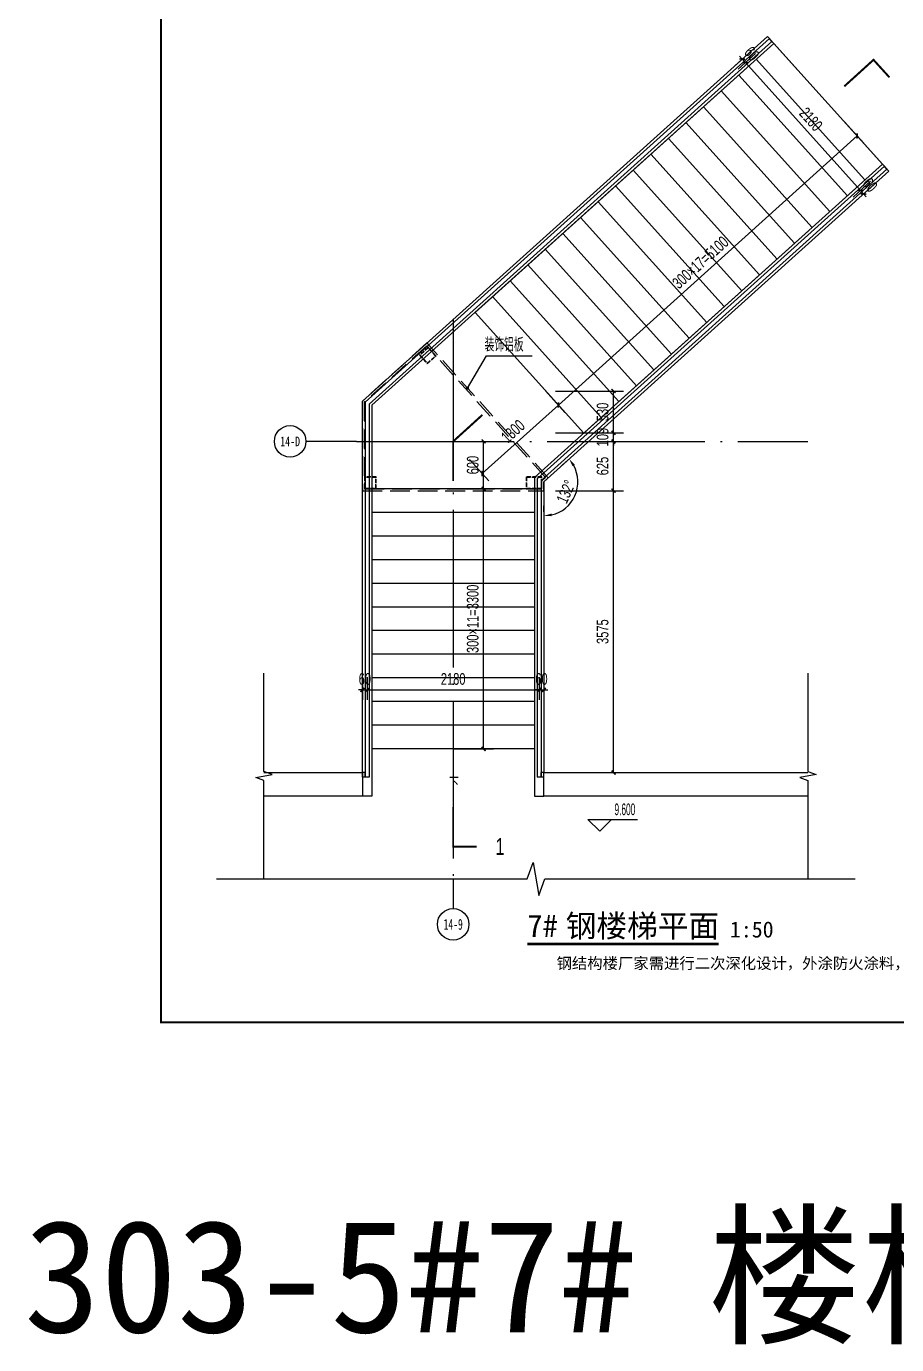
# Model space of a CAD drawing. Extents: x -26219 to 315419, y -160410 to -120810.
# Drawn here: x 136262 to 147300, y -159652 to -142933 of the extents above; entities that cross this region are included whole.
import ezdxf
from ezdxf.enums import TextEntityAlignment as Align
from ezdxf.xclip import XClip

# ---------------------------------------------------------------- set-up
doc = ezdxf.new("R2010")
doc.units = 0
doc.header["$LTSCALE"] = 1000
doc.header["$MEASUREMENT"] = 0
doc.header["$XCLIPFRAME"] = 0
for name, pattern in [('104-14# 核心筒$2$DOTE', [2.42, 2, -0.2, 0.02, -0.2]), ('104-14# 核心筒$3$DOTE', [2.42, 2, -0.2, 0.02, -0.2]), ('DASH', [0.35, 0.25, -0.1])]:
    doc.linetypes.add(name, pattern=pattern)
for name, color, linetype in [('01-标注_尺寸', 124, 'Continuous'), ('01-标注_标高', 200, 'Continuous'), ('01-标注_符号', 200, 'Continuous'), ('02-TEXT_标注', 130, 'Continuous'), ('104-14# 核心筒$2$01-标注_轴线坐标', 132, 'Continuous'), ('104-14# 核心筒$2$A_AXIS-轴线', 36, '104-14# 核心筒$2$DOTE'), ('104-14# 核心筒$2$AXIS_TEXT', 7, 'Continuous'), ('104-14# 核心筒$3$A_AXIS-轴线', 36, '104-14# 核心筒$3$DOTE'), ('A-E_栏杆', 232, 'Continuous'), ('A-E_电梯', 171, 'Continuous'), ('A-O_屋面', 201, 'Continuous'), ('A-SUR_看线', 231, 'Continuous'), ('DIM_SYMB', 3, 'Continuous'), ('建-标注-文本', 254, 'Continuous')]:
    doc.layers.add(name, color=color, linetype=linetype)
doc.styles.add('104-14# 核心筒$3$_TCH_AXIS', font='STXIHEI_0.TTF', dxfattribs={"width": 0.75})
doc.styles.add('_TCH_DIM', font='ros.shx', dxfattribs={"width": 0.75, "bigfont": 'jd.shx'})
doc.styles.add('_TCH_DIM_T3', font='ros.shx', dxfattribs={"width": 0.705882, "bigfont": 'jd.shx'})
doc.styles.add('_TCH_LABEL', font='ros.shx', dxfattribs={"bigfont": 'jd.shx'})
doc.styles.get("Standard").update_dxf_attribs({"font": 'STXIHEI_0.TTF'})
doc.dimstyles.new('_TCH_ARCH&&50', dxfattribs={"dimtxt": 148.75, "dimasz": 50, "dimexe": 125, "dimexo": 150, "dimgap": 63.125, "dimtad": 1, "dimdec": 0, "dimzin": 0, "dimdsep": 46, "dimtxsty": '_TCH_DIM_T3', "dimblk": 'ARCHTICK', "dimcen": 0.09, "dimclrt": 7, "dimazin": 2, "dimtfac": 1, "dimtdec": 0, "dimtix": 1, "dimtmove": 2, "dimatfit": 3, "dimfxl": 0, "dimtolj": 1, "dimtzin": 0, "dimarcsym": 0})
doc.dimstyles.new('_TCH_ARROW&&50', dxfattribs={"dimtxt": 148.75, "dimasz": 100, "dimexe": 125, "dimexo": 150, "dimgap": 50, "dimtad": 1, "dimdec": 0, "dimzin": 0, "dimdsep": 46, "dimtxsty": '_TCH_DIM_T3', "dimcen": 0.09, "dimclrt": 7, "dimazin": 2, "dimtfac": 1, "dimtdec": 0, "dimtix": 1, "dimtmove": 2, "dimatfit": 3, "dimfxl": 0, "dimtolj": 1, "dimtzin": 0, "dimarcsym": 0})

# ---------------------------------------------------------------- blocks, each defined once
blk = doc.blocks.new('104-14# 核心筒')
at = {"layer": '104-14# 核心筒$2$A_AXIS-轴线'}
blk.add_line((-24839, 16700), (120259.9, 16700), dxfattribs=at)
blk = doc.blocks.new('图框-A1')
for points, const_width in [([(0, 0), (841, 0), (841, 594), (0, 594)], 0.05), ([(766, 584), (25, 584), (25, 10), (766, 10)], 0.5)]:
    blk.add_lwpolyline(points, close=True, dxfattribs=dict(const_width=const_width))
blk = doc.blocks.new('图框-A1+3-4')
at = {"const_width": 0.05}
blk.add_lwpolyline([(0, 0), (1471, 0), (1471, 594), (0, 594)], close=True, dxfattribs=at)
blk = doc.blocks.new('_ArchTick')
at = {"color": 0, "linetype": 'ByBlock', "const_width": 0.4}
blk.add_lwpolyline([(-0.5, -0.5), (0.5, 0.5)], dxfattribs=at)
blk = doc.blocks.new('*D897')
at = {"layer": '01-标注_尺寸', "color": 0, "lineweight": -2, "transparency": 16777216}
for p, q in [((141675, -148197), (142186, -148197)), ((142061, -148797), (142061, -148197)), ((141675, -148797), (142186, -148797))]:
    blk.add_line(p, q, dxfattribs=at)
at = {"layer": 'Defpoints', "color": 0, "transparency": 16777216}
for p in [(141525, -148197), (142061, -148197), (141525, -148797)]:
    blk.add_point(p, dxfattribs=at)
at = {"layer": '01-标注_尺寸', "color": 0, "lineweight": -2, "transparency": 16777216, "xscale": 50, "yscale": 50, "zscale": 50}
for p, rotation in [((142061, -148197), 90), ((142061, -148797), 270)]:
    blk.add_blockref('_ArchTick', p, dxfattribs=dict(at, rotation=rotation))
at = {"layer": '01-标注_尺寸', "color": 7, "transparency": 16777216, "insert": (141924, -148497), "char_height": 148.8, "attachment_point": 5, "rotation": 90, "style": '_TCH_DIM_T3'}
blk.add_mtext('\\A1;600', dxfattribs=at)
blk = doc.blocks.new('*D898')
at = {"layer": '01-标注_尺寸', "color": 0, "lineweight": -2, "transparency": 16777216}
for p, q in [((141675, -148797), (142186, -148797)), ((142061, -152097), (142061, -148797)), ((141675, -152097), (142186, -152097))]:
    blk.add_line(p, q, dxfattribs=at)
at = {"layer": 'Defpoints', "color": 0, "transparency": 16777216}
for p in [(141525, -148797), (142061, -148797), (141525, -152097)]:
    blk.add_point(p, dxfattribs=at)
at = {"layer": '01-标注_尺寸', "color": 0, "lineweight": -2, "transparency": 16777216, "xscale": 50, "yscale": 50, "zscale": 50}
for p, rotation in [((142061, -148797), 90), ((142061, -152097), 270)]:
    blk.add_blockref('_ArchTick', p, dxfattribs=dict(at, rotation=rotation))
at = {"layer": '01-标注_尺寸', "color": 7, "transparency": 16777216, "insert": (141924, -150447), "char_height": 148.75, "attachment_point": 5, "rotation": 90, "style": '_TCH_DIM_T3'}
blk.add_mtext('\\A1;300×11=3300', dxfattribs=at)
blk = doc.blocks.new('*D1287')
at = {"layer": '01-标注_尺寸', "color": 0, "lineweight": -2, "transparency": 16777216}
for p, q in [((140525, -151186), (140525, -151473)), ((140585, -151186), (140585, -151473)), ((140525, -151348), (140475, -151348)), ((140525, -151348), (140585, -151348)), ((140585, -151348), (140635, -151348))]:
    blk.add_line(p, q, dxfattribs=at)
at = {"layer": 'Defpoints', "color": 0, "transparency": 16777216}
for p in [(140525, -151036), (140585, -151036), (140585, -151348)]:
    blk.add_point(p, dxfattribs=at)
at = {"layer": '01-标注_尺寸', "color": 0, "lineweight": -2, "transparency": 16777216, "xscale": 50, "yscale": 50, "zscale": 50}
blk.add_blockref('_ArchTick', (140525, -151348), dxfattribs=at)
at = {"layer": '01-标注_尺寸', "color": 0, "lineweight": -2, "transparency": 16777216, "xscale": 50, "yscale": 50, "zscale": 50, "rotation": 180}
blk.add_blockref('_ArchTick', (140585, -151348), dxfattribs=at)
at = {"layer": '01-标注_尺寸', "color": 7, "transparency": 16777216, "insert": (140555, -151210), "char_height": 148.8, "attachment_point": 5, "style": '_TCH_DIM_T3'}
blk.add_mtext('\\A1;60', dxfattribs=at)
blk = doc.blocks.new('*D1288')
at = {"layer": '01-标注_尺寸', "color": 0, "lineweight": -2, "transparency": 16777216}
for p, q in [((140585, -151186), (140585, -151473)), ((142765, -151186), (142765, -151473)), ((140585, -151348), (142765, -151348))]:
    blk.add_line(p, q, dxfattribs=at)
at = {"layer": 'Defpoints', "color": 0, "transparency": 16777216}
for p in [(140585, -151036), (142765, -151036), (142765, -151348)]:
    blk.add_point(p, dxfattribs=at)
at = {"layer": '01-标注_尺寸', "color": 0, "lineweight": -2, "transparency": 16777216, "xscale": 50, "yscale": 50, "zscale": 50, "rotation": 180}
blk.add_blockref('_ArchTick', (140585, -151348), dxfattribs=at)
at = {"layer": '01-标注_尺寸', "color": 0, "lineweight": -2, "transparency": 16777216, "xscale": 50, "yscale": 50, "zscale": 50}
blk.add_blockref('_ArchTick', (142765, -151348), dxfattribs=at)
at = {"layer": '01-标注_尺寸', "color": 7, "transparency": 16777216, "insert": (141675, -151210), "char_height": 148.8, "attachment_point": 5, "style": '_TCH_DIM_T3'}
blk.add_mtext('\\A1;2180', dxfattribs=at)
blk = doc.blocks.new('*D1289')
at = {"layer": '01-标注_尺寸', "color": 0, "lineweight": -2, "transparency": 16777216}
for p, q in [((142765, -151186), (142765, -151473)), ((142825, -151186), (142825, -151473)), ((142765, -151348), (142715, -151348)), ((142765, -151348), (142825, -151348)), ((142825, -151348), (142875, -151348))]:
    blk.add_line(p, q, dxfattribs=at)
at = {"layer": 'Defpoints', "color": 0, "transparency": 16777216}
for p in [(142765, -151036), (142825, -151036), (142825, -151348)]:
    blk.add_point(p, dxfattribs=at)
at = {"layer": '01-标注_尺寸', "color": 0, "lineweight": -2, "transparency": 16777216, "xscale": 50, "yscale": 50, "zscale": 50}
blk.add_blockref('_ArchTick', (142765, -151348), dxfattribs=at)
at = {"layer": '01-标注_尺寸', "color": 0, "lineweight": -2, "transparency": 16777216, "xscale": 50, "yscale": 50, "zscale": 50, "rotation": 180}
blk.add_blockref('_ArchTick', (142825, -151348), dxfattribs=at)
at = {"layer": '01-标注_尺寸', "color": 7, "transparency": 16777216, "insert": (142795, -151210), "char_height": 148.8, "attachment_point": 5, "style": '_TCH_DIM_T3'}
blk.add_mtext('\\A1;60', dxfattribs=at)
blk = doc.blocks.new('*D1290')
at = {"layer": '01-标注_尺寸', "color": 0, "lineweight": -2, "transparency": 16777216}
for p, q in [((146637, -144143), (146883, -144416)), ((143009, -147735), (146799, -144323)), ((142847, -147556), (143093, -147828))]:
    blk.add_line(p, q, dxfattribs=at)
at = {"layer": 'Defpoints', "color": 0, "transparency": 16777216}
for p in [(146537, -144032), (146799, -144323), (142747, -147444)]:
    blk.add_point(p, dxfattribs=at)
at = {"layer": '01-标注_尺寸', "color": 0, "lineweight": -2, "transparency": 16777216, "xscale": 50, "yscale": 50, "zscale": 50}
for p, rotation in [((146799, -144323), 41.99999999999886), ((143009, -147735), 221.9999999999988)]:
    blk.add_blockref('_ArchTick', p, dxfattribs=dict(at, rotation=rotation))
at = {"layer": '01-标注_尺寸', "color": 7, "transparency": 16777216, "insert": (144812, -145927), "char_height": 148.75, "attachment_point": 5, "rotation": 42, "style": '_TCH_DIM_T3'}
blk.add_mtext('\\A1;300×17=5100', dxfattribs=at)
blk = doc.blocks.new('*D1291')
at = {"layer": '01-标注_尺寸', "color": 0, "lineweight": -2, "transparency": 16777216}
for p, q in [((142847, -147556), (143093, -147828)), ((142043, -148605), (143009, -147735)), ((141881, -148426), (142127, -148698))]:
    blk.add_line(p, q, dxfattribs=at)
at = {"layer": 'Defpoints', "color": 0, "transparency": 16777216}
for p in [(142747, -147444), (143009, -147735), (141781, -148314)]:
    blk.add_point(p, dxfattribs=at)
at = {"layer": '01-标注_尺寸', "color": 0, "lineweight": -2, "transparency": 16777216, "xscale": 50, "yscale": 50, "zscale": 50}
for p, rotation in [((143009, -147735), 41.99999999999868), ((142043, -148605), 221.9999999999987)]:
    blk.add_blockref('_ArchTick', p, dxfattribs=dict(at, rotation=rotation))
at = {"layer": '01-标注_尺寸', "color": 7, "transparency": 16777216, "insert": (142434, -148068), "char_height": 148.8, "attachment_point": 5, "rotation": 42, "style": '_TCH_DIM_T3'}
blk.add_mtext('\\A1;1300', dxfattribs=at)
blk = doc.blocks.new('*D1292')
at = {"layer": '01-标注_尺寸', "color": 0, "lineweight": -2, "transparency": 16777216}
for p, q in [((143109, -148453), (143053, -148503)), ((142825, -149090), (142825, -149015))]:
    blk.add_line(p, q, dxfattribs=at)
blk.add_arc((142825, -148709), 432, 283.3008, 28.6992, dxfattribs=at)
at = {"layer": '01-标注_尺寸', "color": 0, "transparency": 16777216}
for points in [[(143190, -148511), (143218, -148492), (143146, -148420)], [(142926, -149145), (142923, -149112), (142825, -149140)]]:
    blk.add_solid(points, dxfattribs=at)
at = {"layer": 'Defpoints', "color": 0, "transparency": 16777216}
for p in [(143220, -148353), (142825, -148709), (143125, -149019), (142825, -149240)]:
    blk.add_point(p, dxfattribs=at)
at = {"layer": '01-标注_尺寸', "color": 7, "transparency": 16777216, "insert": (143106, -148834), "char_height": 148.8, "attachment_point": 5, "rotation": 66, "style": '_TCH_DIM_T3'}
blk.add_mtext('\\A1;132°', dxfattribs=at)
blk = doc.blocks.new('*D1293')
at = {"layer": '01-标注_尺寸', "color": 0, "lineweight": -2, "transparency": 16777216}
for p, q in [((146969, -144897), (146747, -145097)), ((147009, -144941), (146787, -145141)), ((146840, -145013), (146807, -144976)), ((146840, -145013), (146880, -145058)), ((146880, -145058), (146914, -145095))]:
    blk.add_line(p, q, dxfattribs=at)
at = {"layer": 'Defpoints', "color": 0, "transparency": 16777216}
for p in [(147081, -144796), (147121, -144841), (146880, -145058)]:
    blk.add_point(p, dxfattribs=at)
at = {"layer": '01-标注_尺寸', "color": 0, "lineweight": -2, "transparency": 16777216, "xscale": 50, "yscale": 50, "zscale": 50}
for p, rotation in [((146840, -145013), 312.0000000005352), ((146880, -145058), 132.0000000005352)]:
    blk.add_blockref('_ArchTick', p, dxfattribs=dict(at, rotation=rotation))
at = {"layer": '01-标注_尺寸', "color": 7, "transparency": 16777216, "insert": (146962, -144943), "char_height": 148.8, "attachment_point": 5, "rotation": 312, "style": '_TCH_DIM_T3'}
blk.add_mtext('\\A1;60', dxfattribs=at)
blk = doc.blocks.new('*D1294')
at = {"layer": '01-标注_尺寸', "color": 0, "lineweight": -2, "transparency": 16777216}
for p, q in [((145510, -143277), (145288, -143477)), ((145381, -143393), (146840, -145013)), ((146969, -144897), (146747, -145097))]:
    blk.add_line(p, q, dxfattribs=at)
at = {"layer": 'Defpoints', "color": 0, "transparency": 16777216}
for p in [(145622, -143176), (147081, -144796), (146840, -145013)]:
    blk.add_point(p, dxfattribs=at)
at = {"layer": '01-标注_尺寸', "color": 0, "lineweight": -2, "transparency": 16777216, "xscale": 50, "yscale": 50, "zscale": 50}
for p, rotation in [((145381, -143393), 132.0000000005339), ((146840, -145013), 312.000000000534)]:
    blk.add_blockref('_ArchTick', p, dxfattribs=dict(at, rotation=rotation))
at = {"layer": '01-标注_尺寸', "color": 7, "transparency": 16777216, "insert": (146213, -144111), "char_height": 148.8, "attachment_point": 5, "rotation": 312, "style": '_TCH_DIM_T3'}
blk.add_mtext('\\A1;2180', dxfattribs=at)
blk = doc.blocks.new('*D1295')
at = {"layer": '01-标注_尺寸', "color": 0, "lineweight": -2, "transparency": 16777216}
for p, q in [((145470, -143232), (145248, -143432)), ((145510, -143277), (145288, -143477)), ((145341, -143348), (145308, -143311)), ((145341, -143348), (145381, -143393)), ((145381, -143393), (145415, -143430))]:
    blk.add_line(p, q, dxfattribs=at)
at = {"layer": 'Defpoints', "color": 0, "transparency": 16777216}
for p in [(145582, -143132), (145622, -143176), (145381, -143393)]:
    blk.add_point(p, dxfattribs=at)
at = {"layer": '01-标注_尺寸', "color": 0, "lineweight": -2, "transparency": 16777216, "xscale": 50, "yscale": 50, "zscale": 50}
for p, rotation in [((145341, -143348), 312.0000000005231), ((145381, -143393), 132.0000000005231)]:
    blk.add_blockref('_ArchTick', p, dxfattribs=dict(at, rotation=rotation))
at = {"layer": '01-标注_尺寸', "color": 7, "transparency": 16777216, "insert": (145463, -143279), "char_height": 148.8, "attachment_point": 5, "rotation": 312, "style": '_TCH_DIM_T3'}
blk.add_mtext('\\A1;60', dxfattribs=at)
blk = doc.blocks.new('*D1751')
at = {"layer": '01-标注_尺寸', "color": 0, "lineweight": -2, "transparency": 16777216}
for p, q in [((142975, -147558), (143834, -147558)), ((143709, -148088), (143709, -147558)), ((142975, -148088), (143834, -148088))]:
    blk.add_line(p, q, dxfattribs=at)
at = {"layer": 'Defpoints', "color": 0, "transparency": 16777216}
for p in [(142825, -147558), (143709, -147558), (142825, -148088)]:
    blk.add_point(p, dxfattribs=at)
at = {"layer": '01-标注_尺寸', "color": 0, "lineweight": -2, "transparency": 16777216, "xscale": 50, "yscale": 50, "zscale": 50}
for p, rotation in [((143709, -147558), 90), ((143709, -148088), 270)]:
    blk.add_blockref('_ArchTick', p, dxfattribs=dict(at, rotation=rotation))
at = {"layer": '01-标注_尺寸', "color": 7, "transparency": 16777216, "insert": (143571, -147823), "char_height": 148.8, "attachment_point": 5, "rotation": 90, "style": '_TCH_DIM_T3'}
blk.add_mtext('\\A1;530', dxfattribs=at)
blk = doc.blocks.new('*D1752')
at = {"layer": '01-标注_尺寸', "color": 0, "lineweight": -2, "transparency": 16777216}
for p, q in [((142975, -148088), (143834, -148088)), ((143709, -148088), (143709, -148038)), ((143709, -148197), (143709, -148088)), ((142975, -148197), (143834, -148197)), ((143709, -148197), (143709, -148247))]:
    blk.add_line(p, q, dxfattribs=at)
at = {"layer": 'Defpoints', "color": 0, "transparency": 16777216}
for p in [(142825, -148088), (143709, -148088), (142825, -148197)]:
    blk.add_point(p, dxfattribs=at)
at = {"layer": '01-标注_尺寸', "color": 0, "lineweight": -2, "transparency": 16777216, "xscale": 50, "yscale": 50, "zscale": 50}
for p, rotation in [((143709, -148088), 270), ((143709, -148197), 90)]:
    blk.add_blockref('_ArchTick', p, dxfattribs=dict(at, rotation=rotation))
at = {"layer": '01-标注_尺寸', "color": 7, "transparency": 16777216, "insert": (143571, -148142), "char_height": 148.8, "attachment_point": 5, "rotation": 90, "style": '_TCH_DIM_T3'}
blk.add_mtext('\\A1;109', dxfattribs=at)
blk = doc.blocks.new('*D1753')
at = {"layer": '01-标注_尺寸', "color": 0, "lineweight": -2, "transparency": 16777216}
for p, q in [((142975, -148197), (143834, -148197)), ((143709, -148822), (143709, -148197)), ((142975, -148822), (143834, -148822))]:
    blk.add_line(p, q, dxfattribs=at)
at = {"layer": 'Defpoints', "color": 0, "transparency": 16777216}
for p in [(142825, -148197), (143709, -148197), (142825, -148822)]:
    blk.add_point(p, dxfattribs=at)
at = {"layer": '01-标注_尺寸', "color": 0, "lineweight": -2, "transparency": 16777216, "xscale": 50, "yscale": 50, "zscale": 50}
for p, rotation in [((143709, -148197), 90), ((143709, -148822), 270)]:
    blk.add_blockref('_ArchTick', p, dxfattribs=dict(at, rotation=rotation))
at = {"layer": '01-标注_尺寸', "color": 7, "transparency": 16777216, "insert": (143571, -148509), "char_height": 148.8, "attachment_point": 5, "rotation": 90, "style": '_TCH_DIM_T3'}
blk.add_mtext('\\A1;625', dxfattribs=at)
blk = doc.blocks.new('*D1754')
at = {"layer": '01-标注_尺寸', "color": 0, "lineweight": -2, "transparency": 16777216}
for p, q in [((142975, -148822), (143834, -148822)), ((143709, -152397), (143709, -148822)), ((142975, -152397), (143834, -152397))]:
    blk.add_line(p, q, dxfattribs=at)
at = {"layer": 'Defpoints', "color": 0, "transparency": 16777216}
for p in [(142825, -148822), (143709, -148822), (142825, -152397)]:
    blk.add_point(p, dxfattribs=at)
at = {"layer": '01-标注_尺寸', "color": 0, "lineweight": -2, "transparency": 16777216, "xscale": 50, "yscale": 50, "zscale": 50}
for p, rotation in [((143709, -148822), 90), ((143709, -152397), 270)]:
    blk.add_blockref('_ArchTick', p, dxfattribs=dict(at, rotation=rotation))
at = {"layer": '01-标注_尺寸', "color": 7, "transparency": 16777216, "insert": (143571, -150609), "char_height": 148.8, "attachment_point": 5, "rotation": 90, "style": '_TCH_DIM_T3'}
blk.add_mtext('\\A1;3575', dxfattribs=at)

msp = doc.modelspace()

# ---------------------------------------------------------------- linework, layer by layer
at = {"layer": '01-标注_标高'}
for p, q in [((143534.6, -153139.6), (143384.6, -152989.6)), ((143384.6, -152989.6), (144014.9, -152989.6)), ((143534.6, -153139.6), (143684.6, -152989.6))]:
    msp.add_line(p, q, dxfattribs=at)
at = {"layer": '01-标注_符号'}
for p, q in [((141858.4, -147521), (142096.1, -147109.4)), ((142096.1, -147109.4), (142678.1, -147109.4))]:
    msp.add_line(p, q, dxfattribs=at)
at = {"layer": '01-标注_符号', "const_width": 25}
for points in [[(147208.2, -143579.2), (147006.6, -143357.1), (146636.4, -143693.1)], [(142045.4, -147860.6), (141675.2, -148196.7), (141675.2, -148696.7)], [(141675.2, -152834.3), (141675.2, -153334.3), (141975.2, -153334.3)]]:
    msp.add_lwpolyline(points, dxfattribs=at)
at = {"layer": '01-标注_符号'}
msp.add_lwpolyline([(141675.2, -152396.7, 0, 0, 0), (141675.2, -148196.7, 0, 0, 0), (146319.9, -144014.6, 40, 0, 0), (146431.4, -143914.3, 0, 0, 0)], format="xyseb", dxfattribs=at)
at = {"layer": '01-标注_符号', "const_width": 20}
msp.add_lwpolyline([(141853.4, -147529.6, 1), (141863.4, -147512.3, 1)], format="xyb", close=True, dxfattribs=at)
at = {"layer": '01-标注_符号'}
for points in [[(139275.2, -153746), (139275.2, -152497.1), (139170.2, -152458.9), (139380.2, -152421.9), (139275.2, -152384.6), (139275.2, -151135.7)], [(146175.2, -151135.7), (146175.2, -152384.6), (146280.2, -152422.8), (146070.2, -152459.8), (146175.2, -152497.1), (146175.2, -153746)], [(138675.2, -153746), (142612.7, -153746), (142689.2, -153536), (142763.2, -153956), (142837.7, -153746), (146775.2, -153746)]]:
    msp.add_lwpolyline(points, dxfattribs=at)
at = {"layer": '104-14# 核心筒$2$01-标注_轴线坐标'}
for p, q in [((140447.2, -148196.7), (139807.4, -148196.7)), ((141675.2, -153746), (141675.2, -154121))]:
    msp.add_line(p, q, dxfattribs=at)
for centre in [(139607.4, -148196.7), (141675.2, -154321)]:
    msp.add_circle(centre, 200, dxfattribs=at)
at = {"layer": '104-14# 核心筒$3$A_AXIS-轴线'}
for p, q in [((141675.2, -146644.8), (141675.2, -153746)), ((140447.2, -148196.7), (146175.2, -148196.7))]:
    msp.add_line(p, q, dxfattribs=at)
at = {"layer": 'A-E_栏杆'}
for p, q in [((145685.3, -143085.7), (140560.2, -147700.3)), ((145718.7, -143122.8), (145685.3, -143085.7)), ((145718.7, -143122.8), (140610.2, -147722.5)), ((147144, -144705.7), (142740.2, -148670.9)), ((147177.4, -144742.9), (142790.2, -148693.1)), ((147177.4, -144742.9), (147144, -144705.7)), ((140560.2, -147700.3), (140560.2, -152456.7)), ((140610.2, -147722.5), (140610.2, -152456.7)), ((142740.2, -148670.9), (142740.2, -152456.7)), ((142790.2, -148693.1), (142790.2, -152456.7)), ((140560.2, -152396.7), (140525.2, -152396.7)), ((140525.2, -152456.7), (140525.2, -152396.7)), ((140560.2, -152456.7), (140525.2, -152456.7)), ((140560.2, -152456.7), (140560.2, -152396.7)), ((140610.2, -152456.7), (140560.2, -152456.7)), ((142790.2, -152456.7), (142740.2, -152456.7)), ((142825.2, -152396.7), (142790.2, -152396.7)), ((142790.2, -152456.7), (142790.2, -152396.7)), ((142825.2, -152456.7), (142790.2, -152456.7)), ((142825.2, -152456.7), (142825.2, -152396.7))]:
    msp.add_line(p, q, dxfattribs=at)
at = {"layer": 'A-E_电梯'}
for p, q in [((145742.2, -143148.8), (141952.1, -146561.4)), ((147120.6, -144679.7), (145742.2, -143148.8)), ((146897.6, -144880.5), (145519.2, -143349.6)), ((146674.7, -145081.2), (145296.3, -143550.3)), ((146451.7, -145281.9), (145073.3, -143751.1)), ((146228.8, -145482.7), (144850.4, -143951.8)), ((146005.9, -145683.4), (144627.4, -144152.5)), ((145782.9, -145884.1), (144404.5, -144353.3)), ((145560, -146084.9), (144181.6, -144554)), ((147120.6, -144679.7), (143330.5, -148092.3)), ((145337, -146285.6), (143958.6, -144754.7)), ((145114.1, -146486.4), (143735.7, -144955.5)), ((144891.1, -146687.1), (143512.7, -145156.2)), ((144668.2, -146887.8), (143289.8, -145357)), ((144445.2, -147088.6), (143066.8, -145557.7)), ((144222.3, -147289.3), (142843.9, -145758.4)), ((143999.4, -147490.1), (142621, -145959.2)), ((143776.4, -147690.8), (142398, -146159.9)), ((143553.5, -147891.5), (142175.1, -146360.7)), ((143330.5, -148092.3), (141952.1, -146561.4)), ((140645.2, -148796.7), (140645.2, -152096.7)), ((142705.2, -148796.7), (140645.2, -148796.7)), ((142705.2, -148796.7), (142705.2, -152096.7)), ((142705.2, -149096.7), (140645.2, -149096.7)), ((142705.2, -149396.7), (140645.2, -149396.7)), ((142705.2, -149696.7), (140645.2, -149696.7)), ((142705.2, -149996.7), (140645.2, -149996.7)), ((142705.2, -150296.7), (140645.2, -150296.7)), ((142705.2, -150596.7), (140645.2, -150596.7)), ((142705.2, -150896.7), (140645.2, -150896.7)), ((142705.2, -151196.7), (140645.2, -151196.7)), ((142705.2, -151496.7), (140645.2, -151496.7)), ((142705.2, -151796.7), (140645.2, -151796.7)), ((142705.2, -152096.7), (140645.2, -152096.7))]:
    msp.add_line(p, q, dxfattribs=at)
for points in [[(140525.2, -152396.7), (140525.2, -147684.7), (145661.9, -143059.7), (147200.9, -144768.9), (142825.2, -148708.7), (142825.2, -152396.7)], [(145742.2, -143148.8), (140645.2, -147738.1), (140645.2, -152696.7), (140525.2, -152696.7)], [(147120.6, -144679.7), (142705.2, -148655.3), (142705.2, -152696.7), (142825.2, -152696.7)]]:
    msp.add_lwpolyline(points, dxfattribs=at)
at = {"layer": 'A-O_屋面', "ltscale": 5}
for points in [[(139275.2, -152396.7), (140525.2, -152396.7), (140525.2, -152696.7), (139275.2, -152696.7)], [(146175.2, -152696.7), (142825.2, -152696.7), (142825.2, -152396.7), (146175.2, -152396.7)]]:
    msp.add_lwpolyline(points, dxfattribs=at)
at = {"layer": 'A-SUR_看线', "linetype": 'DASH'}
for points in [[(142825.2, -148821.7), (142825.2, -148708.7), (142881.9, -148657.7), (141342.9, -146948.4), (140525.2, -147684.7), (140525.2, -148821.7)], [(142800.2, -148796.7), (142800.2, -148697.6), (142846.6, -148655.8), (141341.1, -146983.7), (140550.2, -147695.8), (140550.2, -148796.7)]]:
    msp.add_lwpolyline(points, close=True, dxfattribs=at)
at = {"layer": 'A-SUR_看线', "linetype": 'DASH', "ltscale": 0.2}
for points in [[(141246.5, -147102.8), (141346.9, -147214.3), (141458.3, -147113.9), (141358, -147002.5)], [(141255, -147103.3), (141347.3, -147205.8), (141449.9, -147113.5), (141357.5, -147010.9)], [(140550.2, -148796.7), (140700.2, -148796.7), (140700.2, -148646.7), (140550.2, -148646.7)], [(140550.2, -148796.7), (140700.2, -148796.7), (140700.2, -148646.7), (140550.2, -148646.7)], [(140556.2, -148790.7), (140694.2, -148790.7), (140694.2, -148652.7), (140556.2, -148652.7)], [(142600.2, -148796.7), (142800.2, -148796.7), (142800.2, -148646.7), (142600.2, -148646.7)], [(142606.2, -148790.7), (142794.2, -148790.7), (142794.2, -148652.7), (142606.2, -148652.7)]]:
    msp.add_lwpolyline(points, close=True, dxfattribs=at)
at = {"layer": 'DIM_SYMB', "const_width": 35}
msp.add_lwpolyline([(142615.6, -154569.3), (145044.7, -154569.3)], dxfattribs=at)

# ---------------------------------------------------------------- block references
at = {"xscale": 50, "yscale": 50, "zscale": 50}
for name, p in [('图框-A1+3-4', (63167.6, -156062.5)), ('图框-A1', (136717.6, -156062.5))]:
    msp.add_blockref(name, p, dxfattribs=at)
ref = msp.add_blockref('104-14# 核心筒', (150626, -164550))
XClip(ref).set_block_clipping_path([(94550.0000000024, 12139.8027840568), (105750.0000113929, 22499.9999875159)])

# ---------------------------------------------------------------- texts
at = {"layer": '02-TEXT_标注'}
for s, height, style, width, p in [('装饰铝板', 173.64, '_TCH_DIM', 0.75, (142074.1, -147056.9)), ('下', 173.6, '_TCH_DIM', 0.75, (141622.8, -152624.2)), ('9.600', 148.75, '_TCH_DIM', 0.529412, (143721.3, -152937.1)), ('1', 212.5, '_TCH_LABEL', 0.705882, (142212.7, -153440.6))]:
    msp.add_text(s, height=height, dxfattribs=dict(at, style=style, width=width)).set_placement(p)
msp.add_text('钢结构楼厂家需进行二次深化设计，外涂防火涂料，耐火极限不低于', height=142.713, dxfattribs=at).set_placement((142986.9, -154886.4))
at = {"layer": '02-TEXT_标注', "color": 0}
for s, p in [('楼梯详图、', (144908.6, -159495.9)), ('303-5#7#', (136231.2, -159495.9))]:
    msp.add_text(s, height=1427.13, dxfattribs=at).set_placement(p)
at = {"layer": '104-14# 核心筒$2$AXIS_TEXT', "style": '104-14# 核心筒$3$_TCH_AXIS'}
for s, height, width, p, p2 in [('14-D', 123.84, 0.92479, (139481.9, -148258.6), (139733, -148258.6)), ('14-9', 137.17, 0.888862, (141553.2, -154389.6), (141797.3, -154389.6))]:
    msp.add_text(s, height=height, dxfattribs=dict(at, width=width)).set_placement(p, p2, align=Align.FIT)
at = {"layer": '建-标注-文本'}
for s, height, p in [('7#', 285.43, (142615.6, -154483.6)), ('钢楼梯平面', 285.43, (143102.4, -154483.6)), ('1:50', 203.88, (145184.7, -154488.2))]:
    msp.add_text(s, height=height, dxfattribs=at).set_placement(p)

# ---------------------------------------------------------------- dimensions: what is measured, and where the dimension line sits
at = {"layer": '01-标注_尺寸'}
for p1, p2, distance, picture, middle in [((145581.8, -143131.7), (145621.9, -143176.3), -323.8, '*D1295', (145463.4, -143278.7)), ((145621.9, -143176.3), (147080.7, -144796.4), -323.8, '*D1294', (146212.8, -144111)), ((147080.7, -144796.4), (147120.8, -144841), -323.8, '*D1293', (146962.3, -144943.4)), ((141780.9, -148314.1), (142747, -147444.2), -391.9, '*D1291', (142434.2, -148068.2)), ((142825.2363, -148087.6058), (142825.2363, -147558.0583), -883.2911, '*D1751', (143571.0274, -147822.8321)), ((142825.2, -148196.7), (142825.2, -148087.6), -883.3, '*D1752', (143571, -148142.2)), ((141525.2, -148796.7), (141525.2, -148196.7), -536.2, '*D897', (141924, -148496.7)), ((142825.2, -148821.7), (142825.2, -148196.7), -883.3, '*D1753', (143571, -148509.2)), ((142825.2, -152396.7), (142825.2, -148821.7), -883.3, '*D1754', (143571, -150609.2)), ((140525.2, -151035.7), (140585.2, -151035.7), -311.9, '*D1287', (140555.2, -151210)), ((140585.2, -151035.7), (142765.2, -151035.7), -311.9, '*D1288', (141675.2, -151210)), ((142765.2, -151035.7), (142825.2, -151035.7), -311.9, '*D1289', (142795.2, -151210))]:
    dim = msp.add_aligned_dim(p1=p1, p2=p2, distance=distance, dimstyle='_TCH_ARCH&&50', dxfattribs=at)
    dim.commit()
    dim.dimension.update_dxf_attribs({"geometry": picture, "text_midpoint": middle})
for p1, p2, distance, text, picture, middle in [((142747, -147444.2), (146537.1, -144031.7), -391.9, '300×17=5100', '*D1290', (144812.2, -145927)), ((141525.2, -152096.7), (141525.2, -148796.7), -536.2, '300×11=3300', '*D898', (141924, -150446.7))]:
    dim = msp.add_aligned_dim(p1=p1, p2=p2, distance=distance, text=text, dimstyle='_TCH_ARCH&&50', dxfattribs=at)
    dim.commit()
    dim.dimension.update_dxf_attribs({"geometry": picture, "text_midpoint": middle})
dim = msp.add_angular_dim_3p(base=(143125.1, -149019.3), center=(142825.2, -148708.7), p1=(142825.2, -149240.5), p2=(143220.4, -148352.9), dimstyle='_TCH_ARROW&&50', dxfattribs=at)
dim.commit()
dim.dimension.update_dxf_attribs({"geometry": '*D1292', "text_midpoint": (143106, -148833.7)})

doc.saveas('drawing.dxf')
